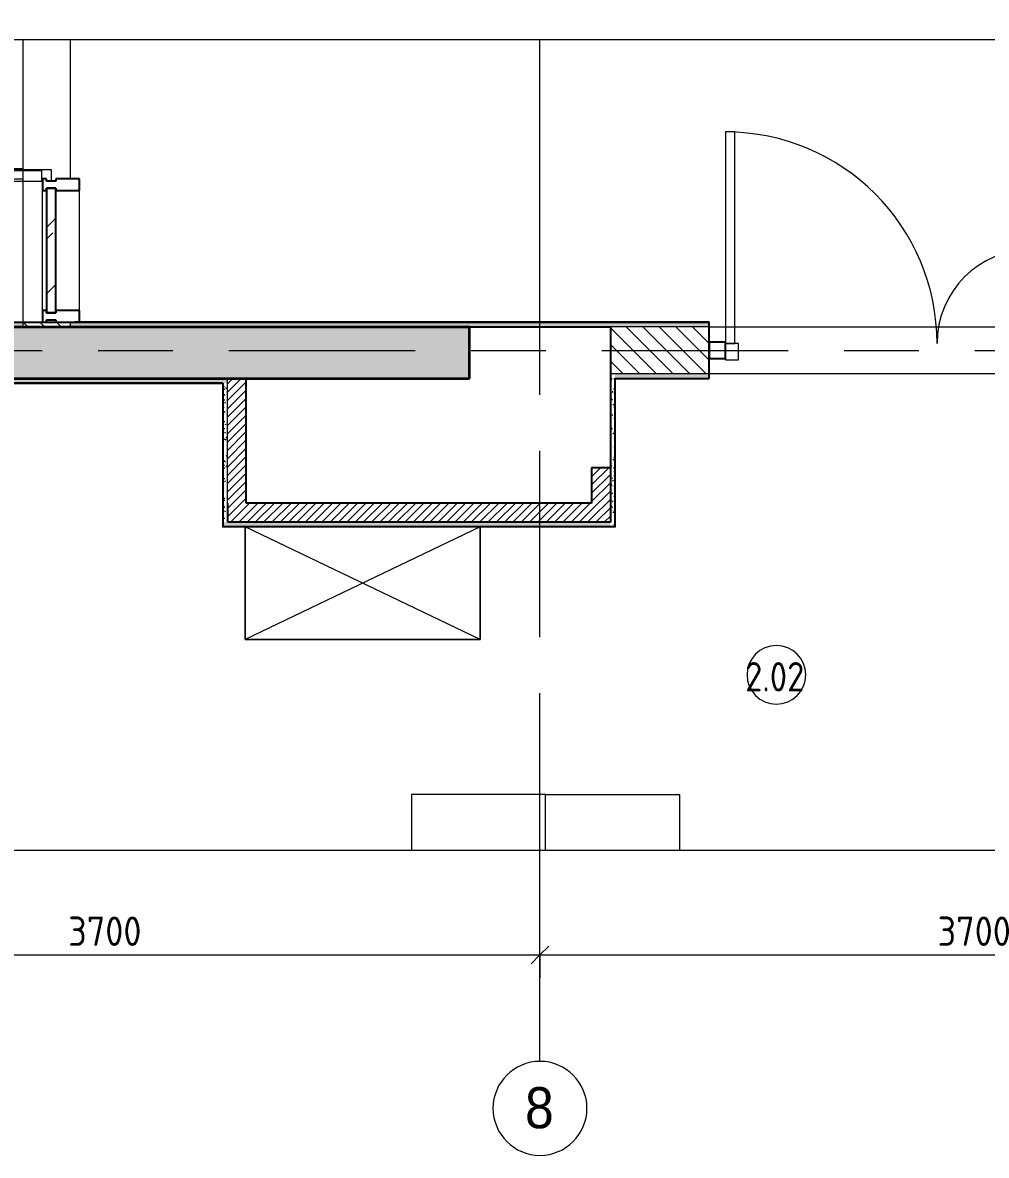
# Model space of a CAD drawing. Header units: millimetres. Extents: x 11693 to 241752, y -8553 to 29926.
# Drawn here: x 44270 to 48372, y 4374 to 9195 of the extents above; entities that cross this region are included whole.
import ezdxf

# ---------------------------------------------------------------- set-up
doc = ezdxf.new("R2010")
doc.units = ezdxf.units.MM
doc.linetypes.add('Осевая', pattern=[1587.5, 317.5, -238.125, 793.75, -238.125])
for name, color, linetype, lineweight in [('A-ANNO-DIMS', 7, 'Continuous', 9), ('A-ANNO-DIMS-50', 7, 'Continuous', 9), ('A-AREA-IDEN', 7, 'Continuous', 9), ('A-DETL-GENF', 7, 'Continuous', 9), ('A-DOOR', 7, 'Continuous', 9), ('A-DOOR-1', 7, 'Continuous', 15), ('A-GLAZ-CURT', 7, 'Continuous', 9), ('A-GLAZ-CURT-1', 7, 'Continuous', 25), ('A-GLAZ-CWMG', 7, 'Continuous', 9), ('A-GLAZ-CWMG-1', 7, 'Continuous', 25), ('A-WALL-2', 7, 'Continuous', 9), ('I-FURN', 7, 'Continuous', 9), ('I-WALL', 7, 'Continuous', 9), ('Оси', 7, 'Continuous', 9), ('Оси-1', 7, 'Continuous', 20), ('Оси-2', 7, 'Осевая', 9)]:
    doc.layers.add(name, color=color, linetype=linetype, lineweight=lineweight)
for name, color, linetype, lineweight, true_color in [('A-WALL-1', 7, 'Continuous', 25, 0x3c3c3c), ('A-WALL-3', 7, 'Continuous', 35, 0x3c3c3c), ('A-WALL-FNSH-1', 7, 'Continuous', 15, 0x3c3c3c)]:
    doc.layers.add(name, color=color, linetype=linetype, lineweight=lineweight, true_color=true_color)
doc.styles.add('Arial', font='arial.ttf', dxfattribs={"width": 0.9, "height": 175})
doc.styles.add('GOST Common', font='GOST_Common.ttf', dxfattribs={"width": 0.9, "height": 125})
doc.styles.add('ISOCPEUR', font='isocpeur.ttf', dxfattribs={"width": 0.9, "height": 125})
doc.dimstyles.new('ISO-2_5_0_9К_БОЛЬШОЙ', dxfattribs={"dimscale": 304.8, "dimtxt": 124.497647, "dimasz": 0.246063, "dimexe": 0.19685, "dimexo": 0.492126, "dimgap": 0, "dimtad": 1, "dimdec": 0, "dimrnd": 10, "dimzin": 0, "dimdsep": 46, "dimtxsty": 'ISOCPEUR', "dimblk1": 'OBLIQUE', "dimblk2": 'OBLIQUE', "dimsah": 1, "dimcen": 0.09, "dimdle": 0.19685, "dimazin": 0, "dimtfac": 1, "dimtdec": 4, "dimtix": 1, "dimtmove": 0, "dimatfit": 3, "dimfxl": 1, "dimtvp": 1, "dimtolj": 1, "dimtzin": 0, "dimarcsym": 2})
pattern_1 = [(45, (24261.921, 0), (-17.67767, 17.67767), [])]
pattern_2 = [(135, (24261.92, 0), (-35.35534, -35.35534), [])]
pattern_3 = [(0, (24261.921, 0), (60.96, 15.24), [5.029, -40.691, 5.029, -40.691, -243.84]), (0, (24261.921, 0), (60.96, 15.24), [-91.44, 5.029, -86.411, 5.029, -40.691, -106.68]), (0, (24261.921, 0), (60.96, 15.24), [-228.6, 5.029, -25.451, 5.029, -71.171]), (120, (24284.781, 7.62), (-43.678227, 45.1729086), [5.029, -40.691, 5.029, -40.691, -243.84]), (120, (24284.781, 7.62), (-43.678227, 45.1729086), [-91.44, 5.029, -86.411, 5.029, -40.691, -106.68]), (120, (24284.781, 7.62), (-43.678227, 45.1729086), [-228.6, 5.029, -25.451, 5.029, -71.171]), (240, (24292.401, 38.1), (-17.281773, -60.4129086), [5.029, -40.691, 5.029, -40.691, -243.84]), (240, (24292.401, 38.1), (-17.281773, -60.4129086), [-91.44, 5.029, -86.411, 5.029, -40.691, -106.68]), (240, (24292.401, 38.1), (-17.281773, -60.4129086), [-228.6, 5.029, -25.451, 5.029, -71.171])]

# ---------------------------------------------------------------- blocks, each defined once
blk = doc.blocks.new('Стол базовый прямоугольный - 1_102-26219600-Фрагмент 2_5')
at = {"layer": 'I-FURN'}
for p, q in [((450, 285), (210.9, 285)), ((450, -285), (450, 285)), ((210.9, -285), (450, -285))]:
    blk.add_line(p, q, dxfattribs=at)
blk = doc.blocks.new('Стол базовый прямоугольный - 1_102-26219608-Фрагмент 2_5')
at = {"layer": 'I-FURN'}
for p, q in [((210.9, 285), (450, 285)), ((450, 285), (450, -285)), ((450, -285), (210.9, -285))]:
    blk.add_line(p, q, dxfattribs=at)
blk = doc.blocks.new('Шкаф параметрический - 4_5-26219760-Фрагмент 2_5')
at = {"layer": 'I-FURN'}
for p, q in [((0, 0), (1000, -480)), ((0, -480), (1000, 0)), ((1000, 0), (0, 0)), ((0, 0), (0, -480)), ((0, -480), (0, 0)), ((0, 0), (1000, 0)), ((1000, -480), (1000, 0)), ((1000, 0), (1000, -480)), ((0, -480), (1000, -480)), ((1000, -480), (0, -480))]:
    blk.add_line(p, q, dxfattribs=at)
blk = doc.blocks.new('Дверь_Витражная_остекление_ - ДВН_ДАО_Главный вход_1200 в свету Д-22 _п_-31928779-Фрагмент 2_5')
at = {"layer": 'A-DETL-GENF'}
for p, q in [((-610, 930), (-650, 930)), ((-650, 930), (-650, 35)), ((-610, 30), (-610, 930)), ((650, 430), (610, 430)), ((610, 430), (610, 30)), ((650, 35), (650, 430)), ((-650, 30), (-610, 30)), ((-595, 30), (-650, 30)), ((-595, -40), (-595, 30)), ((595, -40), (595, 30)), ((595, 30), (650, 30)), ((610, 30), (650, 30)), ((-650, -35), (-650, -40)), ((-650, -40), (-595, -40)), ((650, -40), (595, -40)), ((650, -35), (650, -40))]:
    blk.add_line(p, q, dxfattribs=at)
at = {"layer": 'A-DOOR'}
for p, q in [((-650, 930), (-650, 35)), ((650, 430), (650, 35))]:
    blk.add_line(p, q, dxfattribs=at)
for centre, radius, start, end in [((-650, 30), 900, 360, 90), ((650, 30), 400, 90, 180)]:
    blk.add_arc(centre, radius, start, end, dxfattribs=at)
blk = doc.blocks.new('Прямоугольный импост - 50 x 70 мм-31701779-Фрагмент 2_5')
at = {"layer": 'A-GLAZ-CWMG-1'}
for p, q in [((0, 35), (-70, 35)), ((-70, 35), (-70, -35)), ((0, -35), (0, 35)), ((-70, -35), (0, -35))]:
    blk.add_line(p, q, dxfattribs=at)
blk = doc.blocks.new('Прямоугольный импост - Импост структурный с накладкой - 160мм Темный-30756008-Фрагмент 2_5')
at = {"layer": 'A-GLAZ-CWMG-1'}
for p, q in [((-50, 0), (-50, 17)), ((-50, 17), (0, 17)), ((-40, 0), (-50, 0)), ((-40, -40), (-40, 0)), ((0, 0), (-10, 0)), ((-10, 0), (-10, -40)), ((0, 17), (0, 0)), ((-50, -140), (-50, -40)), ((-50, -40), (-40, -40)), ((-10, -40), (0, -40)), ((0, -40), (0, -140)), ((0, -140), (-50, -140))]:
    blk.add_line(p, q, dxfattribs=at)
blk = doc.blocks.new('Системная панель - Стекло - 40мм-32387061-Фрагмент 2_5')
at = {"layer": 'A-GLAZ-CURT'}
h = blk.add_hatch(dxfattribs=at)
h.set_pattern_fill('FP_20', color=256, style=0, pattern_type=2)
h.set_pattern_definition([(135, (8175.22, -20160), (-141.4214, -141.4214), [100, -300]), (135, (8225.22, -20260), (-141.4214, -141.4214), [300, -100]), (135, (8275.22, -20060), (-141.4214, -141.4214), [100, -300])])
h.paths.add_polyline_path([(265.2, 40), (-265.2, 40), (-265.2, 0), (265.2, 0)])
at = {"layer": 'A-GLAZ-CURT-1'}
for p, q in [((265.2, 40), (-265.2, 40)), ((-265.2, 40), (-265.2, 0)), ((-265.2, 0), (265.2, 0)), ((265.2, 0), (265.2, 40))]:
    blk.add_line(p, q, dxfattribs=at)
blk = doc.blocks.new('Прямоугольный импост - Импост структурный с накладкой - 160мм Темный-32387059-Фрагмент 2_5')
at = {"layer": 'A-GLAZ-CWMG'}
for p, q in [((20093, 7970), (20093, 8480.4)), ((20250, 7970), (20250, 8480.4))]:
    blk.add_line(p, q, dxfattribs=at)
blk = doc.blocks.new('Прямоугольный импост - Импост структурный с накладкой - 160мм Темный-30755591-Фрагмент 2_5')
at = {"layer": 'A-GLAZ-CWMG-1'}
for p, q in [((-25, 0), (-25, 17)), ((-25, 17), (25, 17)), ((-15, 0), (-25, 0)), ((-15, -40), (-15, 0)), ((25, 0), (15, 0)), ((15, 0), (15, -40)), ((25, 17), (25, 0)), ((-25, -140), (-25, -40)), ((-25, -40), (-15, -40)), ((15, -40), (25, -40)), ((25, -40), (25, -140)), ((25, -140), (-25, -140))]:
    blk.add_line(p, q, dxfattribs=at)
blk = doc.blocks.new('Дверь_Витражная_остекление_ - ВВ-16 остекление-32390142-Фрагмент 2_5')
at = {"layer": 'A-DETL-GENF'}
for p, q in [((837.5, -860), (837.5, -20)), ((837.5, -20), (837.5, -860)), ((882.5, -860), (882.5, -20)), ((882.5, -860), (882.5, -20)), ((828.5, -780), (828.5, -100)), ((882.5, -100), (837.5, -100)), ((872.5, -780), (872.5, -100)), ((882.5, -780), (837.5, -780)), ((882.5, -860), (837.5, -860)), ((837.5, -860), (882.5, -860))]:
    blk.add_line(p, q, dxfattribs=at)
at = {"layer": 'A-DOOR'}
blk.add_line((832.5, -860), (832.5, -20), dxfattribs=at)
blk.add_arc((832.5, -20), 840, 221.9494, 270, dxfattribs=at)
at = {"layer": 'A-DOOR-1'}
for p, q in [((832.5, 20), (882.5, 20)), ((832.5, -20), (832.5, 20)), ((882.5, -20), (832.5, -20)), ((882.5, -17), (882.5, -20))]:
    blk.add_line(p, q, dxfattribs=at)
blk = doc.blocks.new('DET_L_Линия разрыва - М100-30911424-Фрагмент 2_5')
at = {"layer": 'A-DETL-GENF'}
blk.add_line((0, 0), (9875.7, 0), dxfattribs=at)
blk = doc.blocks.new('DET_L_Линия разрыва - М100-30911425-Фрагмент 2_5')
at = {"layer": 'A-DETL-GENF'}
blk.add_line((9875.7, 0), (0, 0), dxfattribs=at)
blk = doc.blocks.new('Ось сетки - D8-29747960-Фрагмент 2_5')
at = {"layer": 'Оси-1'}
for start, end in [(360, 180), (180, 360)]:
    blk.add_arc((0, 0), 4, start, end, dxfattribs=at)
blk = doc.blocks.new('DIMBLOCK15-Фрагмент 2_5')
at = {"layer": 'A-ANNO-DIMS-50'}
for p, q in [((42771.9, 5129.9), (42771.9, 5286.9)), ((46471.9, 5129.9), (46471.9, 5286.9)), ((42771.9, 5226.9), (46471.9, 5226.9)), ((42771.9, 5226.9), (42771.9, 5129.9)), ((46471.9, 5226.9), (46471.9, 5129.9))]:
    blk.add_line(p, q, dxfattribs=at)
at = {"layer": 'A-ANNO-DIMS-50', "lineweight": 20}
for p, q in [((42771.9, 5226.9), (42809.4, 5264.4)), ((46471.9, 5226.9), (46509.4, 5264.4)), ((42771.9, 5226.9), (42734.4, 5189.4)), ((46471.9, 5226.9), (46434.4, 5189.4))]:
    blk.add_line(p, q, dxfattribs=at)
at = {"layer": 'A-ANNO-DIMS-50', "color": 0, "insert": (44463.9, 5390.2), "char_height": 125, "width": 379.239, "attachment_point": 1, "line_spacing_factor": 1.149209, "style": 'ISOCPEUR'}
blk.add_mtext('3700', dxfattribs=at)
blk = doc.blocks.new('_Oblique')
at = {"color": 0, "linetype": 'ByBlock', "lineweight": -2}
blk.add_line((-0.5, -0.5), (0.5, 0.5), dxfattribs=at)
blk = doc.blocks.new('DIMBLOCK16-Фрагмент 2_5')
at = {"layer": 'A-ANNO-DIMS-50'}
for p, q in [((46471.9, 5129.9), (46471.9, 5286.9)), ((50171.9, 5129.9), (50171.9, 5286.9)), ((46471.9, 5226.9), (50171.9, 5226.9)), ((46471.9, 5226.9), (46471.9, 5129.9)), ((50171.9, 5226.9), (50171.9, 5129.9))]:
    blk.add_line(p, q, dxfattribs=at)
at = {"layer": 'A-ANNO-DIMS-50', "lineweight": 20}
for p, q in [((46471.9, 5226.9), (46509.4, 5264.4)), ((50171.9, 5226.9), (50209.4, 5264.4)), ((46471.9, 5226.9), (46434.4, 5189.4)), ((50171.9, 5226.9), (50134.4, 5189.4))]:
    blk.add_line(p, q, dxfattribs=at)
at = {"layer": 'A-ANNO-DIMS-50', "color": 0, "insert": (48163.9, 5390.2), "char_height": 125, "width": 379.239, "attachment_point": 1, "line_spacing_factor": 1.149209, "style": 'ISOCPEUR'}
blk.add_mtext('3700', dxfattribs=at)
blk = doc.blocks.new('Марка_Помещения - Номер-25198446-Фрагмент 2_5')
at = {"layer": 'A-AREA-IDEN'}
for start, end in [(360, 180), (180, 360)]:
    blk.add_arc((0, 0), 2.5, start, end, dxfattribs=at)

msp = doc.modelspace()

# ---------------------------------------------------------------- hatches: boundary and pattern name
at = {"layer": 'I-WALL'}
h = msp.add_hatch(dxfattribs=at)
h.set_pattern_fill('FP_10', color=256, style=0, pattern_type=2)
h.set_pattern_definition(pattern_3)
h.paths.add_polyline_path([(44271.9, 7900), (44271.9, 7920), (39261.8, 7920), (39261.8, 7900), (44021.9, 7900)])
h.paths.add_polyline_path([(37821.8, 7900), (37821.8, 7920), (33650.8, 7920), (33650.8, 7900), (35762.8, 7900)])
h = msp.add_hatch(dxfattribs=at)
h.set_pattern_fill('FP_1', color=256, style=0, pattern_type=2)
h.set_pattern_definition(pattern_2)
h.paths.add_polyline_path([(44471.9, 7900), (44471.9, 7920), (44271.9, 7920), (44271.9, 7900)])
h = msp.add_hatch(dxfattribs=at)
h.set_pattern_fill('FP_10', color=256, style=0, pattern_type=2)
h.set_pattern_definition(pattern_3)
h.paths.add_polyline_path([(54002.3, 7900), (54002.3, 7920), (51721.9, 7920), (51721.9, 7908), (51751.9, 7908), (51751.9, 7900), (53471.7, 7900)])
h.paths.add_polyline_path([(50591.9, 7900), (50591.9, 7908), (50621.9, 7908), (50621.9, 7920), (48631.9, 7920), (48631.9, 7900), (50421.9, 7900)])
h.paths.add_polyline_path([(46771.9, 7900), (47191.9, 7900), (47191.9, 7920), (44471.9, 7920), (44471.9, 7900), (46413.8, 7900)])
h = msp.add_hatch(dxfattribs=at)
h.set_pattern_fill('FP_4', color=256, style=0, pattern_type=2)
h.set_pattern_definition([(45, (24261.92, 0), (-28.51196, 28.51196), []), (45, (24290.433, 0), (-28.51196, 28.51196), [50.403, -10.081, 1.676, -8.404])])
h.paths.add_polyline_path([(46171.9, 7680), (46171.9, 7900), (44021.9, 7900), (44021.9, 7830), (42821.9, 7830), (42821.9, 7900), (41521.9, 7900), (41521.9, 7680), (45221.9, 7680)])
h = msp.add_hatch(dxfattribs=at)
h.set_pattern_fill('FP_1', color=256, style=0, pattern_type=2)
h.set_pattern_definition(pattern_2)
h.paths.add_polyline_path([(49821.9, 7700), (49821.9, 7900), (48631.9, 7900), (48631.9, 7700), (49291.9, 7700)])
h.paths.add_polyline_path([(47191.9, 7700), (47191.9, 7900), (46771.9, 7900), (46771.9, 7700), (46791.9, 7700)])
h = msp.add_hatch(dxfattribs=at)
h.set_pattern_fill('FP_10', color=256, style=0, pattern_type=2)
h.set_pattern_definition(pattern_3)
h.paths.add_polyline_path([(45121.9, 7660), (45141.9, 7660), (45141.9, 7680), (41541.9, 7680), (41541.9, 7660), (45120.9, 7660)])
h = msp.add_hatch(dxfattribs=at)
h.set_pattern_fill('FP_5', color=256, style=0, pattern_type=2)
h.set_pattern_definition(pattern_1)
h.paths.add_polyline_path([(45141.9, 7150), (45221.9, 7150), (45221.9, 7680), (45141.9, 7680), (45141.9, 7335.4)])
h = msp.add_hatch(dxfattribs=at)
h.set_pattern_fill('FP_10', color=256, style=0, pattern_type=2)
h.set_pattern_definition(pattern_3)
h.paths.add_polyline_path([(46771.9, 7050), (46791.9, 7050), (46791.9, 7700), (46771.9, 7700), (46771.9, 7070)])
h = msp.add_hatch(dxfattribs=at)
h.set_pattern_fill('FP_10', color=256, style=0, pattern_type=2)
h.set_pattern_definition(pattern_3)
h.paths.add_polyline_path([(49070.9, 7680), (49071.9, 7680), (49071.9, 7700), (48631.9, 7700), (48631.9, 7680)])
h.paths.add_polyline_path([(47191.9, 7680), (47191.9, 7700), (46791.9, 7700), (46791.9, 7680)])
h = msp.add_hatch(dxfattribs=at)
h.set_pattern_fill('FP_10', color=256, style=0, pattern_type=2)
h.set_pattern_definition(pattern_3)
h.paths.add_polyline_path([(45141.9, 7070), (45141.9, 7660), (45121.9, 7660), (45121.9, 7070)])
h = msp.add_hatch(dxfattribs=at)
h.set_pattern_fill('FP_5', color=256, style=0, pattern_type=2)
h.set_pattern_definition(pattern_1)
h.paths.add_polyline_path([(46691.9, 7070), (46771.9, 7070), (46771.9, 7300), (46691.9, 7300), (46691.9, 7150)])
h = msp.add_hatch(dxfattribs=at)
h.set_pattern_fill('FP_5', color=256, style=0, pattern_type=2)
h.set_pattern_definition(pattern_1)
h.paths.add_polyline_path([(45141.9, 7070), (46691.9, 7070), (46691.9, 7150), (45141.9, 7150)])
h = msp.add_hatch(dxfattribs=at)
h.set_pattern_fill('FP_10', color=256, style=0, pattern_type=2)
h.set_pattern_definition(pattern_3)
h.paths.add_polyline_path([(46771.9, 7050), (46771.9, 7070), (45121.9, 7070), (45121.9, 7050), (46413.8, 7050)])

# ---------------------------------------------------------------- linework, layer by layer
at = {"layer": 'A-WALL-1'}
for p, q in [((39261.8, 7920), (47191.9, 7920)), ((47191.9, 7680), (47191.9, 7920)), ((46171.9, 7900), (46771.9, 7900)), ((46771.9, 7900), (46771.9, 7070)), ((45221.9, 7150), (45221.9, 7680)), ((46791.9, 7050), (46791.9, 7680)), ((46791.9, 7680), (47191.9, 7680)), ((45121.9, 7660), (41541.9, 7660)), ((45121.9, 7660), (45121.9, 7050)), ((46691.9, 7300), (46691.9, 7150)), ((46771.9, 7300), (46691.9, 7300)), ((45141.9, 7150), (45141.9, 7070)), ((46691.9, 7150), (45221.9, 7150)), ((45121.9, 7050), (46791.9, 7050)), ((45141.9, 7070), (46771.9, 7070))]:
    msp.add_line(p, q, dxfattribs=at)
at = {"layer": 'A-WALL-2'}
for p, q in [((44271.9, 7900), (44271.9, 7920)), ((44471.9, 7920), (44471.9, 7900)), ((47191.9, 7900), (46771.9, 7900)), ((45141.9, 7150), (45141.9, 7680)), ((47191.9, 7700), (46771.9, 7700)), ((46792.9, 7679), (46791.9, 7679)), ((45120.9, 7659), (45120.9, 7660))]:
    msp.add_line(p, q, dxfattribs=at)
at = {"layer": 'A-WALL-3'}
for p, q in [((44021.9, 7900), (46171.9, 7900)), ((46171.9, 7680), (46171.9, 7900)), ((41521.9, 7680), (46171.9, 7680))]:
    msp.add_line(p, q, dxfattribs=at)
at = {"layer": 'A-WALL-FNSH-1'}
for p, q in [((47191.9, 7921), (44492.9, 7921)), ((44492.9, 7921), (44492.9, 7920)), ((47191.9, 7920), (47191.9, 7921)), ((46792.9, 7679), (47191.9, 7679)), ((46792.9, 7049), (46792.9, 7679)), ((47191.9, 7679), (47191.9, 7680)), ((41542.9, 7659), (45120.9, 7659)), ((45120.9, 7659), (45120.9, 7049)), ((45120.9, 7049), (46792.9, 7049))]:
    msp.add_line(p, q, dxfattribs=at)
at = {"layer": 'I-WALL'}
for p, q in [((44271.9, 7920), (44271.9, 9123.9)), ((44471.9, 9123.9), (44471.9, 8530.4)), ((47191.9, 7900), (48631.9, 7900)), ((48631.9, 7700), (47191.9, 7700))]:
    msp.add_line(p, q, dxfattribs=at)
at = {"layer": 'Оси'}
for p, q in [((46471.9, 7873.9), (46471.9, 9123.9)), ((46471.9, 4773.7), (46471.9, 6023.7))]:
    msp.add_line(p, q, dxfattribs=at)
at = {"layer": 'Оси-2'}
for p, q in [((46471.9, 6023.7), (46471.9, 7873.9)), ((33479.3, 7800), (52752.3, 7800))]:
    msp.add_line(p, q, dxfattribs=at)

# ---------------------------------------------------------------- block references
at = {"layer": 'A-AREA-IDEN', "xscale": 49.99999999999998, "yscale": 49.99999999999998, "zscale": 49.99999999999998}
msp.add_blockref('Марка_Помещения - Номер-25198446-Фрагмент 2_5', (47478, 6419), dxfattribs=at)
at = {"layer": 'A-DETL-GENF', "rotation": 180}
for name, p in [('DET_L_Линия разрыва - М100-30911425-Фрагмент 2_5', (54002.3, 9123.9)), ('DET_L_Линия разрыва - М100-30911424-Фрагмент 2_5', (54002.3, 5670.9))]:
    msp.add_blockref(name, p, dxfattribs=at)
at = {"layer": 'A-DOOR', "rotation": 269.9999999999998}
msp.add_blockref('Дверь_Витражная_остекление_ - ВВ-16 остекление-32390142-Фрагмент 2_5', (44371.9, 9402.9), dxfattribs=at)
at = {"layer": 'A-DOOR'}
msp.add_blockref('Дверь_Витражная_остекление_ - ДВН_ДАО_Главный вход_1200 в свету Д-22 _п_-31928779-Фрагмент 2_5', (47911.9, 7800), dxfattribs=at)
at = {"layer": 'A-GLAZ-CURT', "rotation": 269.9999999999997}
msp.add_blockref('Системная панель - Стекло - 40мм-32387061-Фрагмент 2_5', (44371.9, 8225.2), dxfattribs=at)
at = {"layer": 'A-GLAZ-CWMG', "extrusion": (0, 0, -1), "rotation": 270.0000000000002}
for name, p in [('Прямоугольный импост - Импост структурный с накладкой - 160мм Темный-30755591-Фрагмент 2_5', (-44371.9, 8505.4)), ('Прямоугольный импост - Импост структурный с накладкой - 160мм Темный-30756008-Фрагмент 2_5', (-44371.9, 7920))]:
    msp.add_blockref(name, p, dxfattribs=at)
at = {"layer": 'A-GLAZ-CWMG'}
msp.add_blockref('Прямоугольный импост - Импост структурный с накладкой - 160мм Темный-32387059-Фрагмент 2_5', (24261.9, 0), dxfattribs=at)
at = {"layer": 'A-GLAZ-CWMG', "rotation": 180}
msp.add_blockref('Прямоугольный импост - 50 x 70 мм-31701779-Фрагмент 2_5', (47191.9, 7800), dxfattribs=at)
at = {"layer": 'I-FURN'}
for name, p, rotation in [('Шкаф параметрический - 4_5-26219760-Фрагмент 2_5', (46216.9, 6569), 180), ('Стол базовый прямоугольный - 1_102-26219600-Фрагмент 2_5', (46210.3, 5460), 89.99999999999997), ('Стол базовый прямоугольный - 1_102-26219608-Фрагмент 2_5', (46780.3, 5460), 90.00000000000006)]:
    msp.add_blockref(name, p, dxfattribs=dict(at, rotation=rotation))
at = {"layer": 'Оси-1', "xscale": 49.99999999999998, "yscale": 49.99999999999998, "zscale": 49.99999999999998}
msp.add_blockref('Ось сетки - D8-29747960-Фрагмент 2_5', (46471.9, 4573.7), dxfattribs=at)

# ---------------------------------------------------------------- texts
at = {"layer": 'A-AREA-IDEN', "insert": (47345.1, 6473.3), "char_height": 125, "width": 331.899, "attachment_point": 1, "style": 'GOST Common'}
msp.add_mtext('2.02', dxfattribs=at)
at = {"layer": 'Оси', "insert": (46408.2, 4664), "char_height": 175, "width": 151.519, "attachment_point": 1, "style": 'Arial'}
msp.add_mtext('\\fArial|b0|i0|c204|p34|;\\W.9;8', dxfattribs=at)

# ---------------------------------------------------------------- dimensions: what is measured, and where the dimension line sits
at = {"layer": 'A-ANNO-DIMS'}
for base, p1, p2, picture, middle in [((46471.9, 5226.9), (42771.9, 5279.9), (46471.9, 5279.9), 'DIMBLOCK15-Фрагмент 2_5', (44621.9, 5289.4)), ((50171.9, 5226.9), (46471.9, 5279.9), (50171.9, 5279.9), 'DIMBLOCK16-Фрагмент 2_5', (48321.9, 5289.4))]:
    dim = msp.add_linear_dim(base=base, p1=p1, p2=p2, dimstyle='ISO-2_5_0_9К_БОЛЬШОЙ', override={"dimpost": '<>', "dimfxl": 3700}, dxfattribs=at)
    dim.commit()
    dim.dimension.update_dxf_attribs({"geometry": picture, "text_midpoint": middle})

doc.saveas('drawing.dxf')
